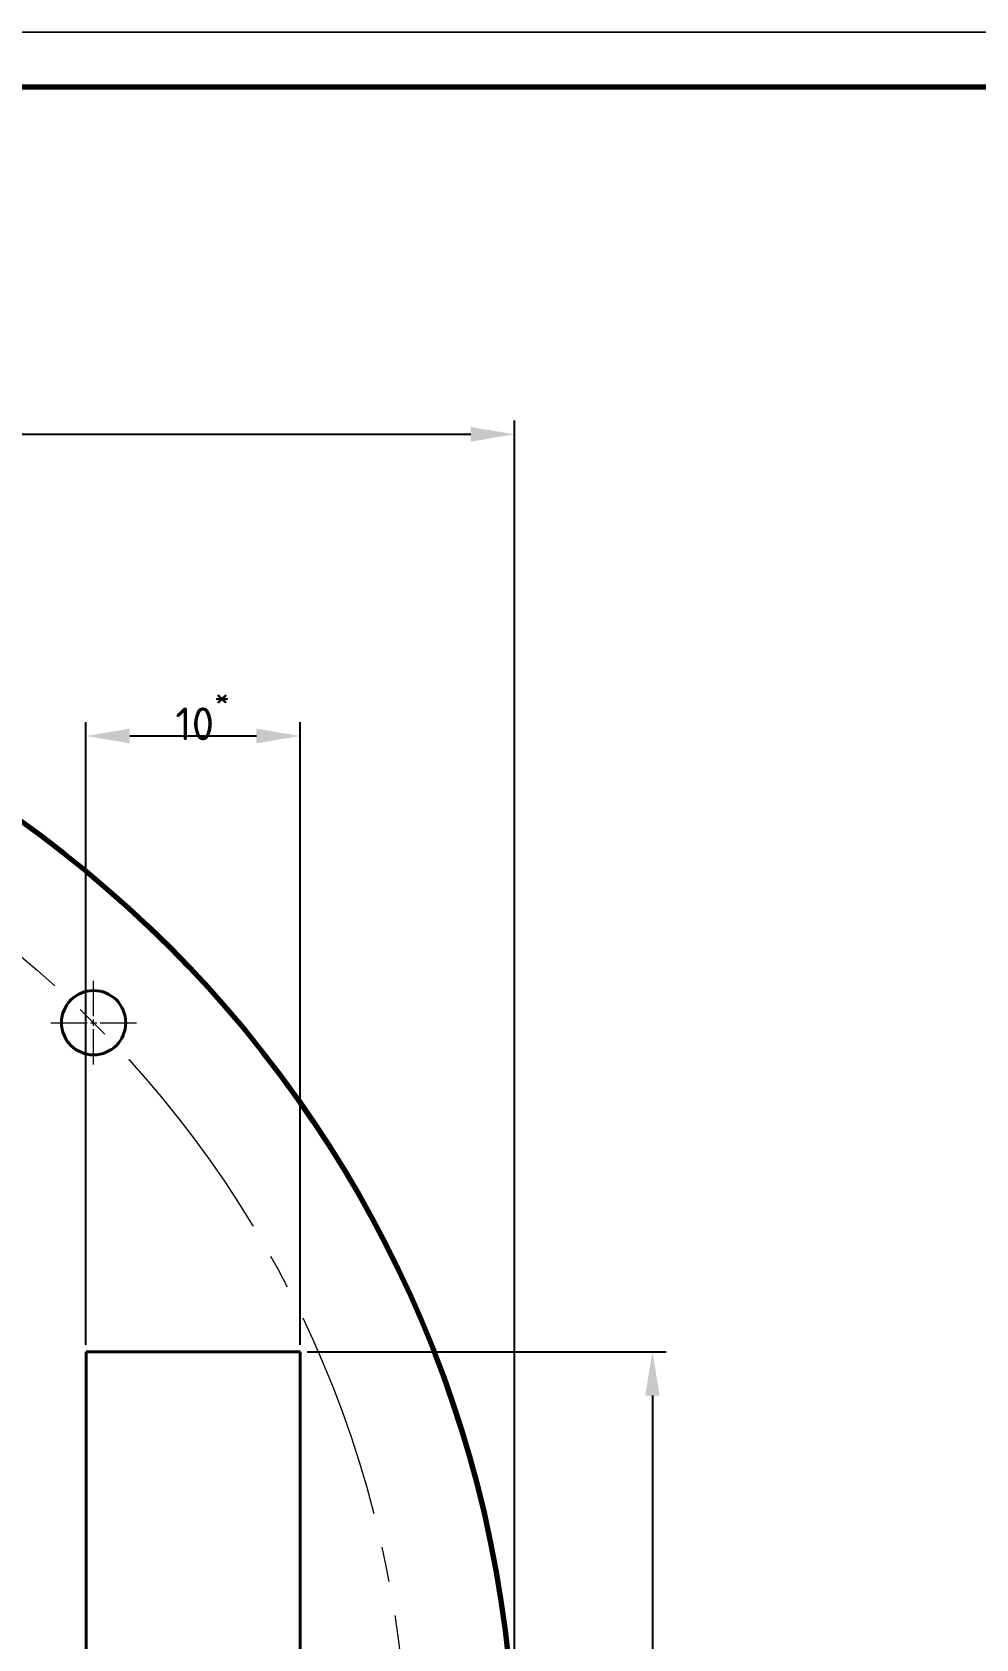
# Model space of a CAD drawing. Header units: millimetres. Extents: x -3633 to 871, y -630 to 261.
# Drawn here: x -1431.5 to -1345.3, y -306.2 to -159.4 of the extents above; entities that cross this region are included whole.
import ezdxf

# ---------------------------------------------------------------- set-up
doc = ezdxf.new("R2010")
doc.units = ezdxf.units.MM
doc.linetypes.add('CENTER2', pattern=[28.575, 19.05, -3.175, 3.175, -3.175])
for name, color, linetype, lineweight in [('border', 7, 'Continuous', 70), ('Sheet', 7, 'Continuous', 30), ('Text', 7, 'Continuous', 18), ('Размерные линии', 7, 'Continuous', 15), ('Сплошная толстая основная', 7, 'Continuous', 70), ('Сплошная тонкая', 7, 'Continuous', 20)]:
    doc.layers.add(name, color=color, linetype=linetype, lineweight=lineweight)
doc.styles.add('Main', font='isocpeur.ttf', dxfattribs={"height": 3})
doc.dimstyles.new('ISO-25', dxfattribs={"dimtxt": 3, "dimasz": 4, "dimexe": 1.25, "dimexo": 0.625, "dimtad": 1, "dimtoh": 1, "dimtxsty": 'Main', "dimcen": 2.5, "dimadec": 0, "dimazin": 0, "dimtfac": 1, "dimtmove": 0, "dimatfit": 3, "dimfxl": 1, "dimarcsym": 0})

# ---------------------------------------------------------------- blocks, each defined once
blk = doc.blocks.new('*D106')
at = {"layer": 'Defpoints', "color": 0, "transparency": 16777216}
for p in [(-1407.04, -280.01, 0), (-1407.04, -358.33, 0), (-1374.85, -358.33)]:
    blk.add_point(p, dxfattribs=at)
at = {"layer": 'Text', "color": 0, "lineweight": -2, "transparency": 16777216}
for p, q in [((-1406.41, -280.01), (-1373.6, -280.01)), ((-1374.85, -284.01), (-1374.85, -354.33)), ((-1406.41, -358.33), (-1373.6, -358.33))]:
    blk.add_line(p, q, dxfattribs=at)
at = {"layer": 'Text', "color": 0, "transparency": 16777216}
for points in [[(-1375.52, -284.01), (-1374.19, -284.01), (-1374.85, -280.01)], [(-1375.52, -354.33), (-1374.19, -354.33), (-1374.85, -358.33)]]:
    blk.add_solid(points, dxfattribs=at)
at = {"layer": 'Text', "color": 0, "lineweight": 25, "transparency": 16777216, "insert": (-1376.98, -319.17), "char_height": 3, "attachment_point": 5, "rotation": 90, "style": 'Main'}
blk.add_mtext('40{\\H0.7x;\\S*^ ;}', dxfattribs=at)
blk = doc.blocks.new('*D107')
at = {"layer": 'Defpoints', "color": 0, "transparency": 16777216}
for p in [(-1407.04, -223.75), (-1426.62, -280.01, 0), (-1407.04, -280.01, 0)]:
    blk.add_point(p, dxfattribs=at)
at = {"layer": 'Размерные линии', "color": 0, "lineweight": -2, "transparency": 16777216}
for p, q in [((-1426.62, -279.38), (-1426.62, -222.5)), ((-1407.04, -279.38), (-1407.04, -222.5)), ((-1422.62, -223.75), (-1411.04, -223.75))]:
    blk.add_line(p, q, dxfattribs=at)
at = {"layer": 'Размерные линии', "color": 0, "transparency": 16777216}
for points in [[(-1422.62, -223.08), (-1422.62, -224.42), (-1426.62, -223.75)], [(-1411.04, -223.08), (-1411.04, -224.42), (-1407.04, -223.75)]]:
    blk.add_solid(points, dxfattribs=at)
at = {"layer": 'Размерные линии', "color": 0, "transparency": 16777216, "insert": (-1415.97, -221.62), "char_height": 3, "attachment_point": 5, "style": 'Main'}
blk.add_mtext('10{\\H0.7x;\\S*^ ;}', dxfattribs=at)
blk = doc.blocks.new('*U100')
at = {"layer": 'Сплошная тонкая', "color": 0, "linetype": 'CENTER2', "transparency": 16777216}
for p, q in [((0, 0.59), (0, 3.81)), ((-3.92, 0), (-0.59, 0)), ((0.59, 0), (3.92, 0)), ((0, -3.81), (0, -0.59))]:
    blk.add_line(p, q, dxfattribs=at)
at = {"layer": 'Сплошная тонкая', "color": 0, "linetype": 'Continuous', "transparency": 16777216}
for p, q in [((-0.29, 0), (0.29, 0)), ((0, -0.29), (0, 0.29))]:
    blk.add_line(p, q, dxfattribs=at)
blk = doc.blocks.new('*D110')
at = {"layer": 'Defpoints', "color": 0, "transparency": 16777216}
for p in [(-1387.46, -196.19), (-1602.84, -319.17), (-1387.46, -319.17)]:
    blk.add_point(p, dxfattribs=at)
at = {"layer": 'Размерные линии', "color": 0, "lineweight": -2, "transparency": 16777216}
for p, q in [((-1602.84, -318.54), (-1602.84, -194.94)), ((-1387.46, -318.54), (-1387.46, -194.94)), ((-1598.84, -196.19), (-1391.46, -196.19))]:
    blk.add_line(p, q, dxfattribs=at)
at = {"layer": 'Размерные линии', "color": 0, "transparency": 16777216}
for points in [[(-1598.84, -195.52), (-1598.84, -196.86), (-1602.84, -196.19)], [(-1391.46, -195.52), (-1391.46, -196.86), (-1387.46, -196.19)]]:
    blk.add_solid(points, dxfattribs=at)
at = {"layer": 'Размерные линии', "color": 0, "transparency": 16777216, "insert": (-1492.24, -194.07), "char_height": 3, "attachment_point": 5, "style": 'Main'}
blk.add_mtext('%%C110{\\H0.7x;\\S*^ ;}', dxfattribs=at)

msp = doc.modelspace()

# ---------------------------------------------------------------- linework, layer by layer
at = {"layer": 'border', "lineweight": 18}
for p, q in [((-1347.795, -159.45), (-1644.795, -159.45)), ((-1644.795, -159.45), (-1347.795, -159.45)), ((-1644.795, -159.45), (-1050.795, -159.45)), ((-1050.795, -159.45), (-1644.795, -159.45)), ((-1489.795, -159.45), (-1069.795, -159.45)), ((-1050.795, -159.45), (-1347.795, -159.45))]:
    msp.add_line(p, q, dxfattribs=at)
at = {"layer": 'border', "lineweight": 70}
msp.add_line((-1624.795, -164.45), (-1055.795, -164.45), dxfattribs=at)
at = {"layer": 'Sheet', "color": 0, "linetype": 'Continuous', "lineweight": 40}
for p, q in [((-1426.618, -280.008, 0), (-1407.038, -280.008, 0)), ((-1426.618, -320.38, 0), (-1426.618, -280.008, 0)), ((-1407.038, -280.008, 0), (-1407.038, -358.328, 0))]:
    msp.add_line(p, q, dxfattribs=at)
msp.add_circle((-1425.923, -249.942, 0), 2.937, dxfattribs=at)
at = {"layer": 'Сплошная толстая основная', "color": 0, "linetype": 'Continuous'}
msp.add_circle((-1495.148, -319.168, 0), 107.69, dxfattribs=at)
at = {"layer": 'Сплошная тонкая', "linetype": 'CENTER2'}
msp.add_circle((-1495.148, -319.168, 0), 97.9, dxfattribs=at)

# ---------------------------------------------------------------- block references
msp.add_blockref('*U100', (-1425.923, -249.942, 0), dxfattribs=at)

# ---------------------------------------------------------------- dimensions: what is measured, and where the dimension line sits
at = {"layer": 'Text', "lineweight": 25}
dim = msp.add_linear_dim(base=(-1374.852, -358.328), p1=(-1407.038, -280.008, 0), p2=(-1407.038, -358.328, 0), angle=90, text='40{\\H0.7x;\\S*^ ;}', dimstyle='ISO-25', override={"dimtxsty": 'Main'}, dxfattribs=at)
dim.commit()
dim.dimension.update_dxf_attribs({"geometry": '*D106', "text_midpoint": (-1376.977, -319.168)})
at = {"layer": 'Размерные линии'}
dim = msp.add_linear_dim(base=(-1387.458, -196.191, 0), p1=(-1602.838, -319.168, 0), p2=(-1387.458, -319.168, 0), angle=0, text='%%C110{\\H0.7x;\\S*^ ;}', dimstyle='ISO-25', override={"dimtxsty": 'Main'}, dxfattribs=at)
dim.commit()
dim.dimension.update_dxf_attribs({"geometry": '*D110', "text_midpoint": (-1492.244, -196.191, 0), "dimtype": 161})
dim = msp.add_linear_dim(base=(-1407.038, -223.749), p1=(-1426.618, -280.008, 0), p2=(-1407.038, -280.008, 0), text='10{\\H0.7x;\\S*^ ;}', dimstyle='ISO-25', override={"dimtxsty": 'Main'}, dxfattribs=at)
dim.commit()
dim.dimension.update_dxf_attribs({"geometry": '*D107', "text_midpoint": (-1415.966, -223.749), "dimtype": 160})

doc.saveas('drawing.dxf')
